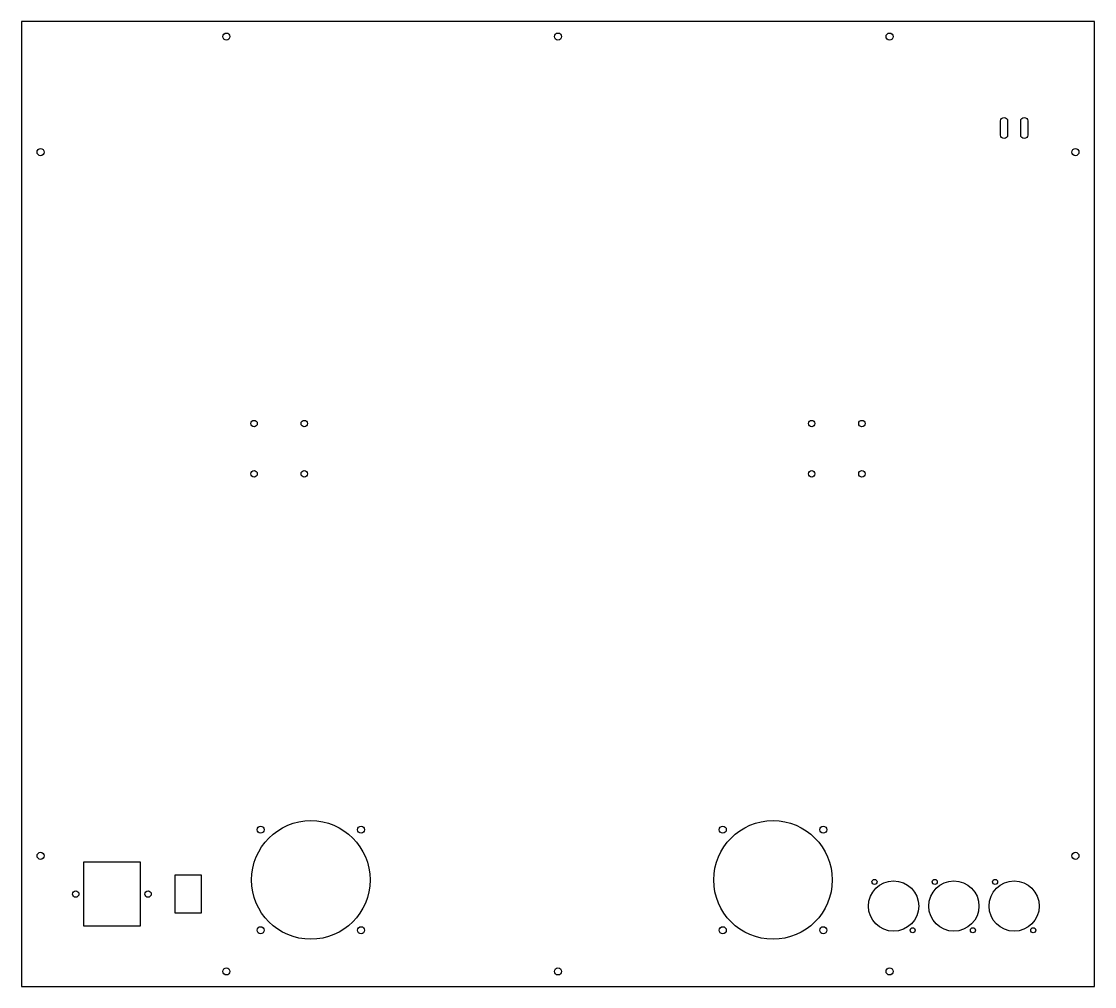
# Model space of a CAD drawing. Header units: millimetres. Extents: x -289 to 245, y -253 to 227.
import ezdxf

# ---------------------------------------------------------------- set-up
doc = ezdxf.new("R2010")
doc.units = ezdxf.units.MM

msp = doc.modelspace()

# ---------------------------------------------------------------- linework, layer by layer
for points in [[(244.66, 226.99), (-289.34, 226.99), (-289.34, -253.01), (244.66, -253.01)], [(-258.34, -223.01), (-258.34, -191.01), (-230.34, -191.01), (-230.34, -223.01)], [(-212.84, -216.51), (-212.84, -197.51), (-199.84, -197.51), (-199.84, -216.51)]]:
    msp.add_lwpolyline(points, close=True)
for points in [[(201.41, 177.49), (201.41, 170.49, -1), (197.91, 170.49), (197.91, 177.49, -1)], [(211.41, 177.49), (211.41, 170.49, -1), (207.91, 170.49), (207.91, 177.49, -1)]]:
    msp.add_lwpolyline(points, format="xyb", close=True)
for centre, radius in [((-187.34, 219.49), 1.75), ((-22.34, 219.49), 1.75), ((142.66, 219.49), 1.75), ((-279.84, 161.99), 1.75), ((235.16, 161.99), 1.75), ((-173.59, 26.99), 1.6), ((-148.59, 26.99), 1.6), ((103.91, 26.99), 1.6), ((128.91, 26.99), 1.6), ((-173.59, 1.99), 1.6), ((-148.59, 1.99), 1.6), ((103.91, 1.99), 1.6), ((128.91, 1.99), 1.6), ((-145.34, -200.01), 29.5), ((84.66, -200.01), 29.5), ((-170.34, -175.01), 1.75), ((-120.34, -175.01), 1.75), ((59.66, -175.01), 1.75), ((109.66, -175.01), 1.75), ((-279.84, -188.01), 1.75), ((235.16, -188.01), 1.75), ((144.66, -213.01), 12.5), ((135.16, -201.01), 1.25), ((174.66, -213.01), 12.5), ((165.16, -201.01), 1.25), ((204.66, -213.01), 12.5), ((195.16, -201.01), 1.25), ((-262.34, -207.01), 1.6), ((-226.34, -207.01), 1.6), ((-170.34, -225.01), 1.75), ((-120.34, -225.01), 1.75), ((59.66, -225.01), 1.75), ((109.66, -225.01), 1.75), ((154.16, -225.01), 1.25), ((184.16, -225.01), 1.25), ((214.16, -225.01), 1.25), ((-187.34, -245.51), 1.75), ((-22.34, -245.51), 1.75), ((142.66, -245.51), 1.75)]:
    msp.add_circle(centre, radius)

doc.saveas('drawing.dxf')
